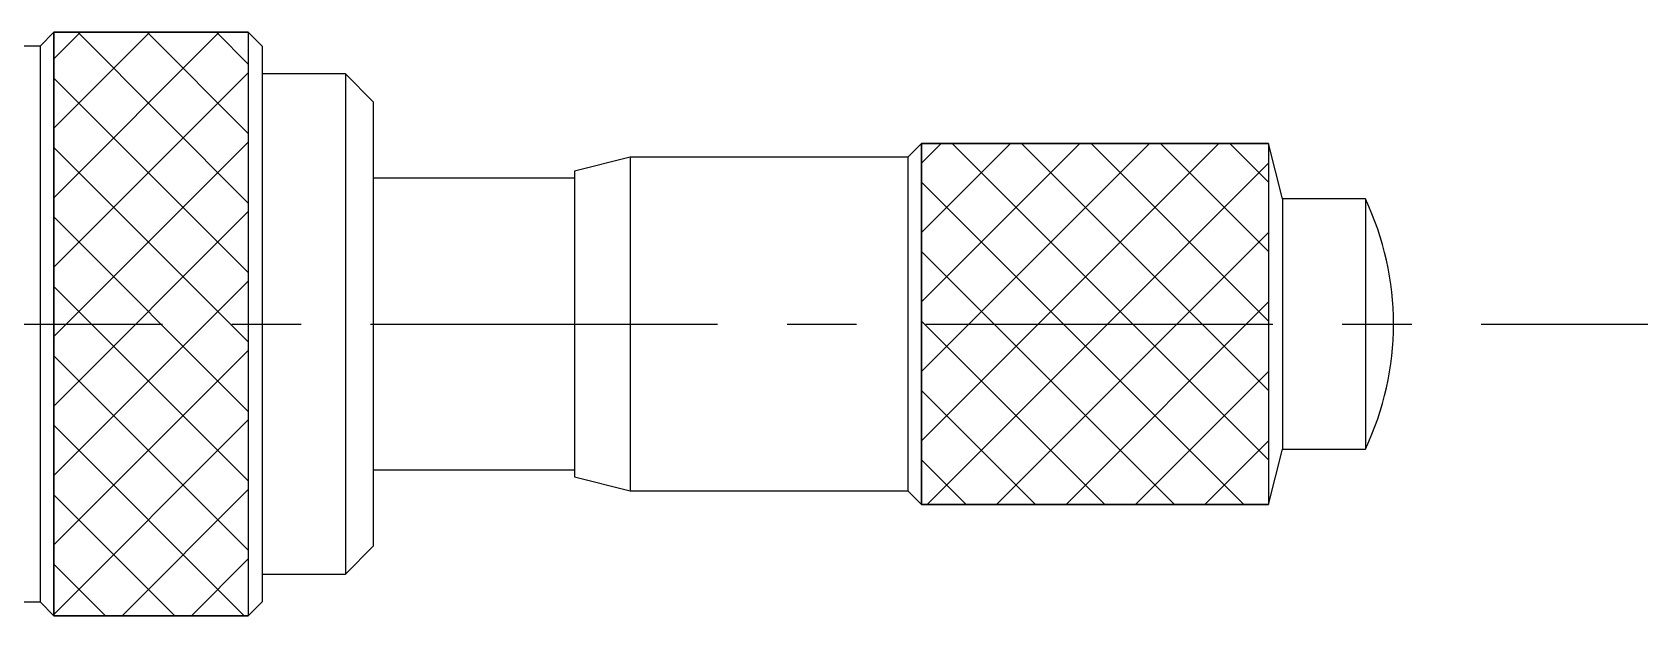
# Model space of a CAD drawing. Extents: x 5 to 371, y 18 to 246.
# Drawn here: x 150.8 to 209, y 224.1 to 245.1 of the extents above; entities that cross this region are included whole.
import ezdxf

# ---------------------------------------------------------------- set-up
doc = ezdxf.new("R2010")
doc.units = 0
doc.header["$LTSCALE"] = 10
doc.linetypes.add('CENTER', pattern=[2, 1.25, -0.25, 0.25, -0.25])
doc.layers.get('0').update_dxf_attribs({"linetype": 'CONTINUOUS'})
doc.layers.add('CENTER', color=1, linetype='CENTER')

msp = doc.modelspace()

# ---------------------------------------------------------------- linework, layer by layer
at = {"color": 7, "linetype": 'CONTINUOUS'}
for p, q in [((151.594929, 245.05), (151.094929, 244.55)), ((151.594929, 245.05), (151.594929, 224.05)), ((158.594929, 245.05), (151.594929, 245.05)), ((151.594929, 245.05), (158.594929, 245.05)), ((151.594929, 224.05), (151.594929, 245.05)), ((158.594929, 245.05), (158.594929, 224.05)), ((159.094929, 244.55), (158.594929, 245.05)), ((158.594929, 245.05), (158.594929, 224.05)), ((151.094929, 244.55), (150.344929, 244.55)), ((151.094929, 244.55), (151.094929, 224.55)), ((159.094929, 244.55), (159.094929, 224.55)), ((162.094929, 243.55), (159.094929, 243.55)), ((162.094929, 243.55), (162.094929, 225.55)), ((163.094929, 242.55), (162.094929, 243.55)), ((163.094929, 242.55), (163.094929, 226.55)), ((182.844929, 241.05), (182.344929, 240.55)), ((182.844929, 241.05), (182.844929, 228.05)), ((195.344929, 241.05), (182.844929, 241.05)), ((182.844929, 241.05), (195.344929, 241.05)), ((182.844929, 228.05), (182.844929, 241.05)), ((195.344929, 241.05), (195.344929, 228.05)), ((195.844929, 239.05), (195.344929, 241.05)), ((195.344929, 241.05), (195.344929, 228.05)), ((172.344929, 240.55), (170.344929, 240.05)), ((172.344929, 240.55), (172.344929, 228.55)), ((182.344929, 240.55), (172.344929, 240.55)), ((182.344929, 240.55), (182.344929, 228.55)), ((170.344929, 239.8), (163.094929, 239.8)), ((170.344929, 240.05), (170.344929, 229.05)), ((195.844929, 239.05), (195.844929, 230.05)), ((198.831762, 239.05), (195.844929, 239.05)), ((198.831762, 239.05), (198.831762, 230.05)), ((195.344929, 228.05), (195.844929, 230.05)), ((195.844929, 230.05), (198.831762, 230.05)), ((163.094929, 229.3), (170.344929, 229.3)), ((170.344929, 229.05), (172.344929, 228.55)), ((172.344929, 228.55), (182.344929, 228.55)), ((182.344929, 228.55), (182.844929, 228.05)), ((182.844929, 228.05), (195.344929, 228.05)), ((195.344929, 228.05), (182.844929, 228.05)), ((162.094929, 225.55), (163.094929, 226.55)), ((159.094929, 225.55), (162.094929, 225.55)), ((138.094929, 224.55), (151.094929, 224.55)), ((151.094929, 224.55), (151.594929, 224.05)), ((151.594929, 224.05), (158.594929, 224.05)), ((158.594929, 224.05), (151.594929, 224.05)), ((158.594929, 224.05), (159.094929, 224.55))]:
    msp.add_line(p, q, dxfattribs=at)
at = {"color": 3, "linetype": 'CONTINUOUS'}
for p, q in [((151.594929, 244.094929), (152.55, 245.05)), ((151.594929, 241.594929), (155.05, 245.05)), ((151.594929, 239.094929), (157.55, 245.05)), ((152.45, 245.05), (158.594929, 238.905071)), ((154.95, 245.05), (158.594929, 241.405071)), ((157.45, 245.05), (158.594929, 243.905071)), ((151.594929, 236.594929), (158.594929, 243.594929)), ((151.594929, 243.405071), (158.594929, 236.405071)), ((151.594929, 234.094929), (158.594929, 241.094929)), ((151.594929, 240.905071), (158.594929, 233.905071)), ((182.844929, 240.344929), (183.55, 241.05)), ((182.844929, 237.844929), (186.05, 241.05)), ((182.844929, 235.344929), (188.55, 241.05)), ((182.844929, 232.844929), (191.05, 241.05)), ((182.844929, 230.344929), (193.55, 241.05)), ((183.95, 241.05), (195.344929, 229.655071)), ((186.45, 241.05), (195.344929, 232.155071)), ((188.95, 241.05), (195.344929, 234.655071)), ((191.45, 241.05), (195.344929, 237.155071)), ((193.95, 241.05), (195.344929, 239.655071)), ((183.05, 228.05), (195.344929, 240.344929)), ((182.844929, 239.655071), (194.45, 228.05)), ((151.594929, 231.594929), (158.594929, 238.594929)), ((151.594929, 238.405071), (158.594929, 231.405071)), ((185.55, 228.05), (195.344929, 237.844929)), ((182.844929, 237.155071), (191.95, 228.05)), ((151.594929, 229.094929), (158.594929, 236.094929)), ((151.594929, 235.905071), (158.594929, 228.905071)), ((188.05, 228.05), (195.344929, 235.344929)), ((182.844929, 234.655071), (189.45, 228.05)), ((151.594929, 226.594929), (158.594929, 233.594929)), ((151.594929, 233.405071), (158.594929, 226.405071)), ((190.55, 228.05), (195.344929, 232.844929)), ((182.844929, 232.155071), (186.95, 228.05)), ((151.594929, 224.094929), (158.594929, 231.094929)), ((151.594929, 230.905071), (158.45, 224.05)), ((193.05, 228.05), (195.344929, 230.344929)), ((182.844929, 229.655071), (184.45, 228.05)), ((151.594929, 228.405071), (155.95, 224.05)), ((154.05, 224.05), (158.594929, 228.594929)), ((151.594929, 225.905071), (153.45, 224.05)), ((156.55, 224.05), (158.594929, 226.094929))]:
    msp.add_line(p, q, dxfattribs=at)
at = {"color": 7, "linetype": 'CONTINUOUS'}
msp.add_arc((189.344929, 234.55), 10.5, 334.623066, 25.376934, dxfattribs=at)
at = {"layer": 'CENTER', "color": 1, "linetype": 'CENTER'}
msp.add_line((143, 234.55), (209, 234.55), dxfattribs=at)

doc.saveas('drawing.dxf')
